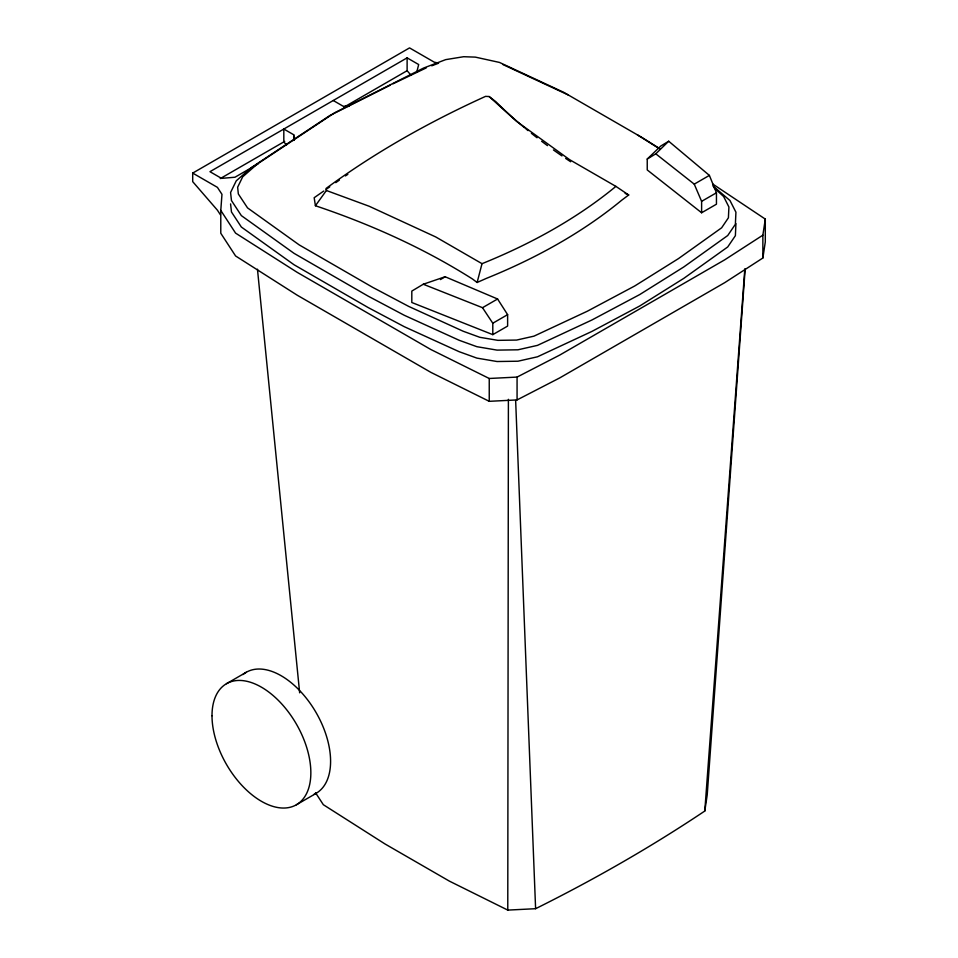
<?xml version="1.0" encoding="UTF-8"?>
<svg xmlns="http://www.w3.org/2000/svg" width="958" height="958" viewBox="0 0 958 958"><rect width="100%" height="100%" fill="white"/><g stroke="black" fill="none" stroke-linecap="round" stroke-linejoin="round"><path stroke-width="1.44" d="M745.12 269.426L707.208 794.96L704.789 811.031A1621.571 936.205 0 0 1 535.606 908.699L507.776 910.1L508.399 399.318M735.924 223.609L735.385 235.68L727.721 246.96L683.773 278.383L639.728 305.985L591.912 331.42L537.486 356.795L517.955 361.214L497.046 361.525L476.868 358.1L459.121 351.682L404.252 326.678L368.207 307.578L294.058 264.767L241.356 227.034L231.465 211.969L230.579 203.91M712.596 183.936L765.298 219.095L765.298 241.931L762.867 258.001L724.703 282.67L559.783 377.883L517.069 399.917L489.239 401.318L430.896 372.375L297.172 295.172L235.572 255.954L220.783 233.261L220.783 210.425L221.969 194.33L217.418 187.361L192.702 173.087L192.702 181.649L217.418 210.197L220.46 214.843M704.789 811.031L744.833 268.863M762.867 258.001L762.867 235.165L765.298 219.095M416.706 72.305L418.682 64.545L407.114 57.863L209.958 171.686L221.526 178.368L234.973 177.23L258.193 163.83M477.12 282.49L482.018 263.678A543.426 313.745 0 0 0 615.898 186.391L628.699 194.977L621.682 200.234A550.682 317.936 0 0 1 486.221 278.443L477.12 282.49L472.569 279.065A661.631 381.991 0 0 0 315.41 205.742L314.176 197.719L323.768 191.025M315.41 205.742L326.391 190.498L326.091 188.439C375.716 151.963 429.543 121.81 485.574 96.363L489.131 96.542L495.765 101.62A661.631 381.991 0 0 0 524.721 127.869M647.237 159.04L655.787 153.819L668.696 141.233L709.387 175.398L716.452 192.786L716.452 204.198L701.615 212.76L647.237 169.949L647.237 159.04L660.78 146.035L668.696 141.233M326.175 189.349L329.768 186.834M335.767 182.643L339.371 180.128M762.867 235.165L724.703 259.834L559.783 355.047L517.069 377.081L489.239 378.482L430.896 349.538L297.172 272.335L235.572 233.117L220.783 210.425M345.371 175.937L347.838 174.368M440.464 279.568L445.135 276.754L497.585 298.992L507.62 314.655L507.62 326.079L492.795 334.641L411.808 302.5L411.808 291.088L423.28 284.239L445.135 276.754M192.702 173.087L409.545 47.9L434.261 62.174L438.285 63.048M220.268 178.583L284.694 141.389M343.97 107.164L407.114 70.7L407.114 57.863M655.787 153.819L694.251 184.14L709.387 175.398M423.28 284.239L482.509 307.698L497.585 298.992M701.615 212.76L701.615 201.348L716.452 192.786M492.795 334.641L492.795 323.229L507.62 314.655M226.471 683.701L246.242 672.276M296.381 804.78L316.152 793.356M390.385 85.118L329.744 115.607L251.679 167.351L236.255 180.822L230.579 192.498L231.465 200.545L241.356 215.622L294.058 253.355L368.207 296.166L404.252 315.266L459.121 340.258L476.868 346.688L497.046 350.113L517.955 349.802L537.486 345.371L591.912 319.996L639.728 294.561L683.773 266.971L727.721 235.536L735.385 224.268L735.924 212.197L729.996 200.545L712.86 185.9M393.019 83.789L426.238 67.91M431.735 65.815L438.596 63.204M348.844 106.35L343.144 106.218L333.252 100.506M326.391 190.498L369.249 206.281L435.746 236.961L482.018 263.678M625.143 193.408L628.699 194.977M502.974 64.569L568.334 94.998M507.776 910.1L449.434 881.156L384.924 843.914L323.325 804.696L315.541 792.745M615.898 186.391L569.615 159.675L516.47 121.283L489.131 96.542M294.106 140.239L293.711 134.755L283.819 129.043L283.819 141.892L286.514 145.005M659.643 148.598L642.495 137.808L563.639 92.279L499.465 62.426L475.336 57.121L463.672 56.714L445.674 59.636L423.58 68.054L334.689 112.745L257.271 164.069L242.685 176.823L237.644 187.217L238.338 193.959L247.535 207.886L299.243 244.925L373.009 287.52L408.803 306.464L463.181 331.24L479.79 337.3L497.932 340.353L516.625 340.066L533.977 336.15L587.314 311.23L634.735 285.975L678.48 258.6L721.637 227.8L728.415 217.789L728.906 207L723.625 196.522L714.189 187.888M637.405 134.874L660.122 149.173M407.114 70.7L410.97 75.155M482.509 307.698L492.795 323.229M694.251 184.14L701.615 201.348M257.462 269.21L299.65 692.826M515.644 400.48L535.606 908.699M517.069 377.081L517.069 399.917M489.239 378.482L489.239 401.318M293.711 134.755L293.711 140.467M242.997 674.552A69.874 40.344 60 0 1 315.541 711.638A69.874 40.344 60 0 1 313.769 794.493M570.657 161.746A661.631 381.991 0 0 1 565.651 158.417M561.939 155.903A661.631 381.991 0 0 1 553.425 149.939M547.473 145.628A661.631 381.991 0 0 1 541.617 141.269M537.031 137.748A661.631 381.991 0 0 1 531.391 133.306M528.062 130.611A661.631 381.991 0 0 1 525.87 128.815M212.005 715.722A69.874 40.344 60 0 0 261.426 801.307A69.874 40.344 60 0 0 310.847 772.771A69.874 40.344 60 0 0 261.426 687.173A69.874 40.344 60 0 0 212.005 715.722"/></g></svg>
